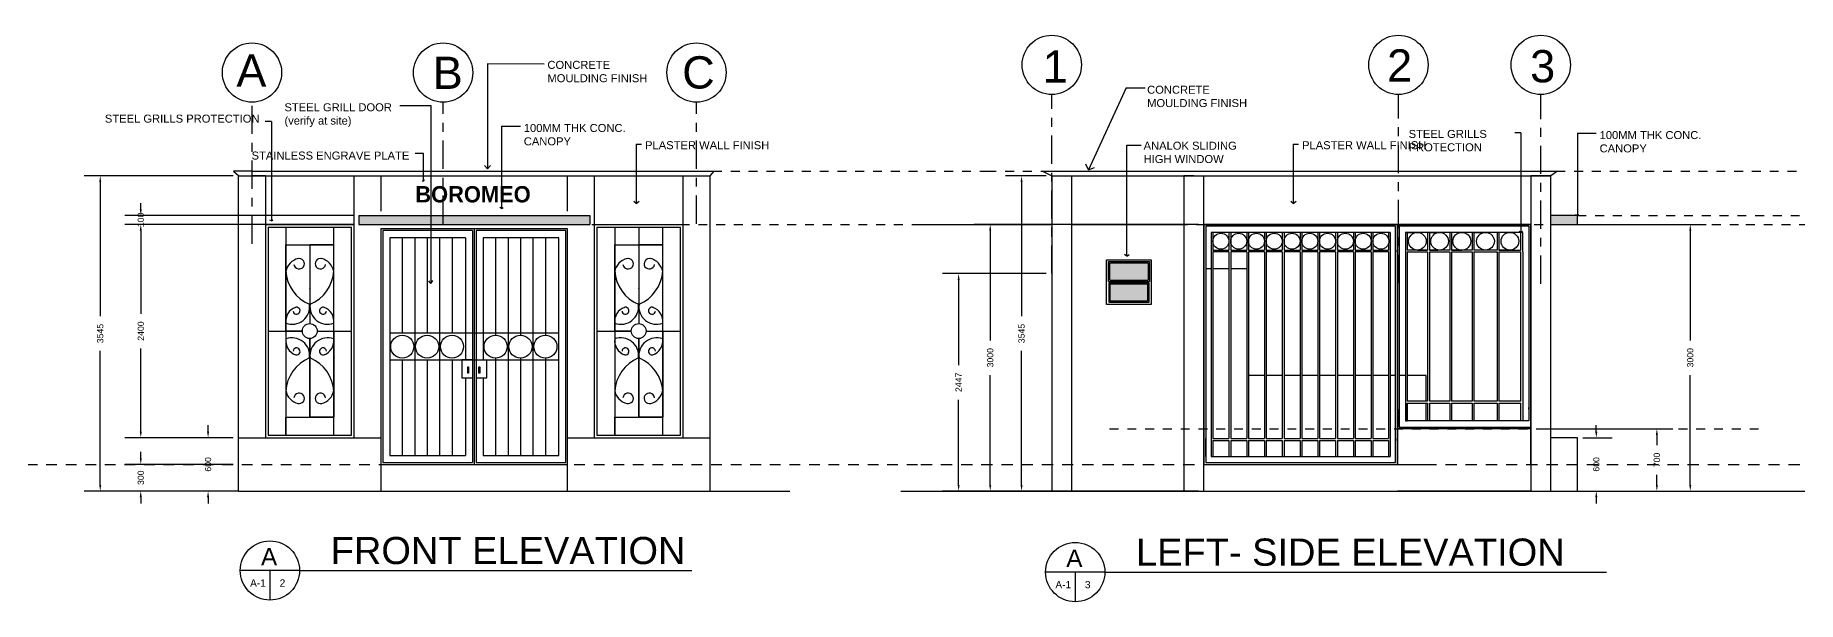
# Model space of a CAD drawing. Header units: metres. Extents: x 1997 to 2115, y 1081 to 1107.
# Drawn here: x 2085.7 to 2105.53, y 1082.8 to 1089.17 of the extents above; entities that cross this region are included whole.
import ezdxf

# ---------------------------------------------------------------- set-up
doc = ezdxf.new("R2010")
doc.units = ezdxf.units.M
for name, pattern in [('ACAD_ISO02W100', [15, 12, -3]), ('CENTER', [50.8, 31.75, -6.35, 6.35, -6.35]), ('DASHED', [19.05, 12.7, -6.35]), ('DASHED2', [9.525, 6.35, -3.175])]:
    doc.linetypes.add(name, pattern=pattern)
doc.styles.add('Annotative', font='arial.ttf')
doc.styles.get("Standard").update_dxf_attribs({"font": 'arial.ttf', "height": 20})
doc.dimstyles.get("Standard").update_dxf_attribs({"dimscale": 0, "dimtxt": 0.07, "dimasz": 0.07, "dimexe": 0.18, "dimexo": 0.0625, "dimgap": 0.09, "dimtad": 0, "dimdec": 0, "dimlfac": 1000, "dimrnd": 0.1, "dimzin": 0, "dimdsep": 46, "dimtxsty": 'Annotative', "dimcen": 0.09, "dimadec": 0, "dimazin": 0, "dimtfac": 1, "dimtdec": 0, "dimtix": 1, "dimtofl": 0, "dimtmove": 1, "dimatfit": 3, "dimfxl": 1, "dimtolj": 1, "dimtzin": 0, "dimarcsym": 0})

# ---------------------------------------------------------------- blocks, each defined once
blk = doc.blocks.new('*D19')
at = {"color": 0, "lineweight": -2, "ltscale": 0.01, "transparency": 16777216}
for p, q in [((2087.925, 1087.592), (2086.251, 1087.592)), ((2086.431, 1087.522), (2086.431, 1086.014)), ((2086.431, 1084.117), (2086.431, 1085.625)), ((2087.925, 1084.047), (2086.251, 1084.047))]:
    blk.add_line(p, q, dxfattribs=at)
at = {"color": 0, "ltscale": 0.01, "transparency": 16777216}
for points in [[(2086.419, 1087.522), (2086.442, 1087.522), (2086.431, 1087.592)], [(2086.419, 1084.117), (2086.442, 1084.117), (2086.431, 1084.047)]]:
    blk.add_solid(points, dxfattribs=at)
at = {"layer": 'Defpoints', "color": 0, "ltscale": 0.01, "transparency": 16777216}
for p in [(2086.431, 1087.592), (2087.988, 1087.592), (2087.988, 1084.047)]:
    blk.add_point(p, dxfattribs=at)
at = {"color": 0, "ltscale": 0.01, "transparency": 16777216, "insert": (2086.431, 1085.819), "char_height": 0.07, "attachment_point": 5, "rotation": 90, "style": 'Annotative'}
blk.add_mtext('\\A1;3545', dxfattribs=at)
blk = doc.blocks.new('*D20')
at = {"color": 0, "lineweight": -2, "ltscale": 0.01, "transparency": 16777216}
for p, q in [((2086.887, 1084.417), (2086.887, 1084.487)), ((2087.925, 1084.347), (2086.707, 1084.347)), ((2087.925, 1084.047), (2086.707, 1084.047)), ((2086.887, 1083.977), (2086.887, 1083.907))]:
    blk.add_line(p, q, dxfattribs=at)
at = {"color": 0, "ltscale": 0.01, "transparency": 16777216}
for points in [[(2086.875, 1084.417), (2086.898, 1084.417), (2086.887, 1084.347)], [(2086.875, 1083.977), (2086.898, 1083.977), (2086.887, 1084.047)]]:
    blk.add_solid(points, dxfattribs=at)
at = {"layer": 'Defpoints', "color": 0, "ltscale": 0.01, "transparency": 16777216}
for p in [(2087.988, 1084.347), (2086.887, 1084.047), (2087.988, 1084.047)]:
    blk.add_point(p, dxfattribs=at)
at = {"color": 0, "ltscale": 0.01, "transparency": 16777216, "insert": (2086.887, 1084.197), "char_height": 0.07, "attachment_point": 5, "rotation": 90, "style": 'Annotative'}
blk.add_mtext('\\A1;300', dxfattribs=at)
blk = doc.blocks.new('*D21')
at = {"color": 0, "lineweight": -2, "ltscale": 0.01, "transparency": 16777216}
for p, q in [((2087.925, 1084.647), (2087.464, 1084.647)), ((2087.644, 1084.717), (2087.644, 1084.787)), ((2087.925, 1084.047), (2087.464, 1084.047)), ((2087.644, 1083.977), (2087.644, 1083.907))]:
    blk.add_line(p, q, dxfattribs=at)
at = {"color": 0, "ltscale": 0.01, "transparency": 16777216}
for points in [[(2087.632, 1084.717), (2087.655, 1084.717), (2087.644, 1084.647)], [(2087.632, 1083.977), (2087.655, 1083.977), (2087.644, 1084.047)]]:
    blk.add_solid(points, dxfattribs=at)
at = {"layer": 'Defpoints', "color": 0, "ltscale": 0.01, "transparency": 16777216}
for p in [(2087.988, 1084.647), (2087.644, 1084.047), (2087.988, 1084.047)]:
    blk.add_point(p, dxfattribs=at)
at = {"color": 0, "ltscale": 0.01, "transparency": 16777216, "insert": (2087.644, 1084.347), "char_height": 0.07, "attachment_point": 5, "rotation": 90, "style": 'Annotative'}
blk.add_mtext('\\A1;600', dxfattribs=at)
blk = doc.blocks.new('*D22')
at = {"color": 0, "lineweight": -2, "ltscale": 0.01, "transparency": 16777216}
for p, q in [((2087.925, 1087.047), (2086.707, 1087.047)), ((2086.887, 1086.977), (2086.887, 1086.042)), ((2086.887, 1084.717), (2086.887, 1085.652)), ((2087.925, 1084.647), (2086.707, 1084.647))]:
    blk.add_line(p, q, dxfattribs=at)
at = {"color": 0, "ltscale": 0.01, "transparency": 16777216}
for points in [[(2086.875, 1086.977), (2086.898, 1086.977), (2086.887, 1087.047)], [(2086.875, 1084.717), (2086.898, 1084.717), (2086.887, 1084.647)]]:
    blk.add_solid(points, dxfattribs=at)
at = {"layer": 'Defpoints', "color": 0, "ltscale": 0.01, "transparency": 16777216}
for p in [(2086.887, 1087.047), (2087.988, 1087.047), (2087.988, 1084.647)]:
    blk.add_point(p, dxfattribs=at)
at = {"color": 0, "ltscale": 0.01, "transparency": 16777216, "insert": (2086.887, 1085.847), "char_height": 0.07, "attachment_point": 5, "rotation": 90, "style": 'Annotative'}
blk.add_mtext('\\A1;2400', dxfattribs=at)
blk = doc.blocks.new('*D23')
at = {"color": 0, "lineweight": -2, "ltscale": 0.01, "transparency": 16777216}
for p, q in [((2086.887, 1087.217), (2086.887, 1087.287)), ((2089.275, 1087.147), (2086.707, 1087.147)), ((2089.275, 1087.047), (2086.707, 1087.047)), ((2086.887, 1086.977), (2086.887, 1086.907))]:
    blk.add_line(p, q, dxfattribs=at)
at = {"color": 0, "ltscale": 0.01, "transparency": 16777216}
for points in [[(2086.875, 1087.217), (2086.898, 1087.217), (2086.887, 1087.147)], [(2086.875, 1086.977), (2086.898, 1086.977), (2086.887, 1087.047)]]:
    blk.add_solid(points, dxfattribs=at)
at = {"layer": 'Defpoints', "color": 0, "ltscale": 0.01, "transparency": 16777216}
for p in [(2086.887, 1087.147), (2089.338, 1087.147), (2089.338, 1087.047)]:
    blk.add_point(p, dxfattribs=at)
at = {"color": 0, "ltscale": 0.01, "transparency": 16777216, "insert": (2086.887, 1087.097), "char_height": 0.07, "attachment_point": 5, "rotation": 90, "style": 'Annotative'}
blk.add_mtext('\\A1;100', dxfattribs=at)
blk = doc.blocks.new('Window - Wood Frame 36 x 36 in.')
for p, q in [((1.5, 18.5), (34.5, 18.5)), ((2, 17.5), (34, 17.5)), ((2.5, 19.5), (33.5, 19.5)), ((3, 16.5), (33, 16.5))]:
    blk.add_line(p, q)
blk.add_lwpolyline([(0, 0), (0, 36), (36, 36), (36, 0)], close=True)
for points in [[(1.5, 18.5), (1.5, 34.5), (34.5, 34.5), (34.5, 18.5)], [(2.5, 19.5), (2.5, 33.5), (33.5, 33.5), (33.5, 19.5)], [(34, 17.5), (34, 1.5), (2, 1.5), (2, 17.5)], [(33, 16.5), (33, 2.5), (3, 2.5), (3, 16.5)]]:
    blk.add_lwpolyline(points)
blk = doc.blocks.new('*D25')
at = {"color": 0, "lineweight": -2, "ltscale": 0.01, "transparency": 16777216}
for p, q in [((2097.071, 1087.592), (2096.614, 1087.592)), ((2096.794, 1087.522), (2096.794, 1086.014)), ((2096.794, 1084.117), (2096.794, 1085.625)), ((2097.071, 1084.047), (2096.614, 1084.047))]:
    blk.add_line(p, q, dxfattribs=at)
at = {"color": 0, "ltscale": 0.01, "transparency": 16777216}
for points in [[(2096.783, 1087.522), (2096.806, 1087.522), (2096.794, 1087.592)], [(2096.783, 1084.117), (2096.806, 1084.117), (2096.794, 1084.047)]]:
    blk.add_solid(points, dxfattribs=at)
at = {"layer": 'Defpoints', "color": 0, "ltscale": 0.01, "transparency": 16777216}
for p in [(2096.794, 1087.592), (2097.134, 1087.592), (2097.134, 1084.047)]:
    blk.add_point(p, dxfattribs=at)
at = {"color": 0, "ltscale": 0.01, "transparency": 16777216, "insert": (2096.794, 1085.819), "char_height": 0.07, "attachment_point": 5, "rotation": 90, "style": 'Annotative'}
blk.add_mtext('\\A1;3545', dxfattribs=at)
blk = doc.blocks.new('*D26')
at = {"color": 0, "lineweight": -2, "ltscale": 0.01, "transparency": 16777216}
for p, q in [((2103.109, 1084.647), (2103.439, 1084.647)), ((2103.259, 1084.717), (2103.259, 1084.787)), ((2103.109, 1084.047), (2103.439, 1084.047)), ((2103.259, 1083.977), (2103.259, 1083.907))]:
    blk.add_line(p, q, dxfattribs=at)
at = {"color": 0, "ltscale": 0.01, "transparency": 16777216}
for points in [[(2103.247, 1084.717), (2103.271, 1084.717), (2103.259, 1084.647)], [(2103.247, 1083.977), (2103.271, 1083.977), (2103.259, 1084.047)]]:
    blk.add_solid(points, dxfattribs=at)
at = {"layer": 'Defpoints', "color": 0, "ltscale": 0.01, "transparency": 16777216}
for p in [(2103.046, 1084.647), (2103.259, 1084.647), (2103.046, 1084.047)]:
    blk.add_point(p, dxfattribs=at)
at = {"color": 0, "ltscale": 0.01, "transparency": 16777216, "insert": (2103.259, 1084.347), "char_height": 0.07, "attachment_point": 5, "rotation": 90, "style": 'Annotative'}
blk.add_mtext('\\A1;600', dxfattribs=at)
blk = doc.blocks.new('*D27')
at = {"color": 0, "lineweight": -2, "ltscale": 0.01, "transparency": 16777216}
for p, q in [((2098.784, 1087.047), (2096.262, 1087.047)), ((2096.442, 1086.977), (2096.442, 1085.741)), ((2096.442, 1084.117), (2096.442, 1085.352)), ((2098.784, 1084.047), (2096.262, 1084.047))]:
    blk.add_line(p, q, dxfattribs=at)
at = {"color": 0, "ltscale": 0.01, "transparency": 16777216}
for points in [[(2096.43, 1086.977), (2096.453, 1086.977), (2096.442, 1087.047)], [(2096.43, 1084.117), (2096.453, 1084.117), (2096.442, 1084.047)]]:
    blk.add_solid(points, dxfattribs=at)
at = {"layer": 'Defpoints', "color": 0, "ltscale": 0.01, "transparency": 16777216}
for p in [(2096.442, 1087.047), (2098.846, 1087.047), (2098.846, 1084.047)]:
    blk.add_point(p, dxfattribs=at)
at = {"color": 0, "ltscale": 0.01, "transparency": 16777216, "insert": (2096.442, 1085.547), "char_height": 0.07, "attachment_point": 5, "rotation": 90, "style": 'Annotative'}
blk.add_mtext('\\A1;3000', dxfattribs=at)
blk = doc.blocks.new('*D28')
at = {"color": 0, "lineweight": -2, "ltscale": 0.01, "transparency": 16777216}
for p, q in [((2097.071, 1086.493), (2095.906, 1086.493)), ((2096.086, 1086.423), (2096.086, 1085.465)), ((2096.086, 1084.117), (2096.086, 1085.075)), ((2097.071, 1084.047), (2095.906, 1084.047))]:
    blk.add_line(p, q, dxfattribs=at)
at = {"color": 0, "ltscale": 0.01, "transparency": 16777216}
for points in [[(2096.075, 1086.423), (2096.098, 1086.423), (2096.086, 1086.493)], [(2096.075, 1084.117), (2096.098, 1084.117), (2096.086, 1084.047)]]:
    blk.add_solid(points, dxfattribs=at)
at = {"layer": 'Defpoints', "color": 0, "ltscale": 0.01, "transparency": 16777216}
for p in [(2096.086, 1086.493), (2097.134, 1086.493), (2097.134, 1084.047)]:
    blk.add_point(p, dxfattribs=at)
at = {"color": 0, "ltscale": 0.01, "transparency": 16777216, "insert": (2096.086, 1085.27), "char_height": 0.07, "attachment_point": 5, "rotation": 90, "style": 'Annotative'}
blk.add_mtext('\\A1;2447', dxfattribs=at)
blk = doc.blocks.new('*D29')
at = {"color": 0, "lineweight": -2, "ltscale": 0.01, "transparency": 16777216}
for p, q in [((2102.584, 1084.747), (2104.12, 1084.747)), ((2103.94, 1084.677), (2103.94, 1084.564)), ((2102.584, 1084.047), (2104.12, 1084.047)), ((2103.94, 1084.117), (2103.94, 1084.23))]:
    blk.add_line(p, q, dxfattribs=at)
at = {"color": 0, "ltscale": 0.01, "transparency": 16777216}
for points in [[(2103.929, 1084.677), (2103.952, 1084.677), (2103.94, 1084.747)], [(2103.929, 1084.117), (2103.952, 1084.117), (2103.94, 1084.047)]]:
    blk.add_solid(points, dxfattribs=at)
at = {"layer": 'Defpoints', "color": 0, "ltscale": 0.01, "transparency": 16777216}
for p in [(2102.521, 1084.747), (2103.94, 1084.747), (2102.521, 1084.047)]:
    blk.add_point(p, dxfattribs=at)
at = {"color": 0, "ltscale": 0.01, "transparency": 16777216, "insert": (2103.94, 1084.397), "char_height": 0.07, "attachment_point": 5, "rotation": 90, "style": 'Annotative'}
blk.add_mtext('\\A1;700', dxfattribs=at)
blk = doc.blocks.new('*D30')
at = {"color": 0, "lineweight": -2, "ltscale": 0.01, "transparency": 16777216}
for p, q in [((2102.809, 1087.047), (2104.496, 1087.047)), ((2104.316, 1086.977), (2104.316, 1085.741)), ((2104.316, 1084.117), (2104.316, 1085.352)), ((2102.809, 1084.047), (2104.496, 1084.047))]:
    blk.add_line(p, q, dxfattribs=at)
at = {"color": 0, "ltscale": 0.01, "transparency": 16777216}
for points in [[(2104.305, 1086.977), (2104.328, 1086.977), (2104.316, 1087.047)], [(2104.305, 1084.117), (2104.328, 1084.117), (2104.316, 1084.047)]]:
    blk.add_solid(points, dxfattribs=at)
at = {"layer": 'Defpoints', "color": 0, "ltscale": 0.01, "transparency": 16777216}
for p in [(2102.746, 1087.047), (2102.746, 1084.047), (2104.316, 1084.047)]:
    blk.add_point(p, dxfattribs=at)
at = {"color": 0, "ltscale": 0.01, "transparency": 16777216, "insert": (2104.316, 1085.547), "char_height": 0.07, "attachment_point": 5, "rotation": 90, "style": 'Annotative'}
blk.add_mtext('\\A1;3000', dxfattribs=at)

msp = doc.modelspace()

# ---------------------------------------------------------------- hatches: boundary and pattern name
at = {"ltscale": 0.01, "true_color": 0xffffff}
h = msp.add_hatch(color=7, dxfattribs=at)
h.dxf.hatch_style = 1
h.paths.add_polyline_path([(2089.3379, 1087.1467), (2089.3379, 1087.0467), (2091.9379, 1087.0467), (2091.9379, 1087.1467)])
h = msp.add_hatch(color=7, dxfattribs=at)
h.dxf.hatch_style = 1
h.paths.add_polyline_path([(2102.7463, 1087.1467), (2102.7463, 1087.0467), (2103.0463, 1087.0467), (2103.0463, 1087.1467)])
at = {"ltscale": 0.01}
h = msp.add_hatch(color=256, dxfattribs=at)
h.dxf.hatch_style = 1
h.set_gradient(color1=(0, 0, 255), color2=(255, 255, 0), name='INVCURVED')
h.paths.add_polyline_path([(2097.7855, 1086.6147), (2097.7855, 1086.4191), (2098.2185, 1086.4191), (2098.2185, 1086.6147)])
h.paths.add_polyline_path([(2097.7925, 1086.3772), (2097.7925, 1086.1816), (2098.2116, 1086.1816), (2098.2116, 1086.3772)])

# ---------------------------------------------------------------- linework, layer by layer
for p, q in [((2091.4231, 1088.8489), (2090.7851, 1088.8517)), ((2090.7851, 1088.8517), (2090.7851, 1087.6724)), ((2097.9704, 1088.5834), (2097.5459, 1087.6596)), ((2097.9704, 1088.5834), (2098.1833, 1088.5834)), ((2089.8014, 1088.3851), (2090.1508, 1088.3851)), ((2090.1508, 1088.3851), (2090.1508, 1086.3829)), ((2088.3565, 1088.2046), (2088.2876, 1088.2046)), ((2088.3565, 1088.2046), (2088.3565, 1087.0853)), ((2090.9451, 1088.1518), (2091.158, 1088.1518)), ((2090.9451, 1088.1518), (2090.9451, 1087.3172)), ((2102.4113, 1088.076), (2102.3424, 1088.076)), ((2102.4113, 1088.076), (2102.4113, 1086.9567)), ((2103.0463, 1088.0723), (2103.2592, 1088.0723)), ((2103.0463, 1088.0723), (2103.0463, 1087.2377)), ((2090.0683, 1087.8459), (2089.9739, 1087.8459)), ((2090.0683, 1087.5344), (2090.0683, 1087.8459)), ((2092.4577, 1087.9511), (2092.4577, 1087.2833)), ((2092.4577, 1087.9511), (2092.5198, 1087.9511)), ((2097.9796, 1086.6876), (2097.9796, 1087.9397)), ((2097.9796, 1087.9397), (2098.141, 1087.9397)), ((2099.8479, 1087.9511), (2099.8479, 1087.2833)), ((2099.8479, 1087.9511), (2099.91, 1087.9511)), ((2088.1379, 1087.6467), (2087.9299, 1087.6467)), ((2087.9299, 1087.6467), (2087.988, 1087.5919)), ((2088.1379, 1087.5919), (2088.1379, 1087.7246)), ((2088.1379, 1087.6467), (2093.2879, 1087.6467)), ((2090.7851, 1087.6724), (2090.7521, 1087.7084)), ((2090.7851, 1087.6724), (2090.8202, 1087.711)), ((2093.2879, 1087.6467), (2093.3345, 1087.6467)), ((2093.3345, 1087.6467), (2093.2879, 1087.5919)), ((2097.0301, 1087.6467), (2102.8216, 1087.6467)), ((2097.0301, 1087.6467), (2097.1338, 1087.5919)), ((2097.5459, 1087.6596), (2097.5165, 1087.7232)), ((2097.5459, 1087.6596), (2097.6161, 1087.6857)), ((2102.8216, 1087.6467), (2102.7463, 1087.5919)), ((2087.9879, 1084.0467), (2087.9879, 1087.5921)), ((2087.988, 1087.5919), (2093.2879, 1087.5919)), ((2088.2879, 1087.5919), (2088.1379, 1087.5919)), ((2088.2879, 1087.5919), (2088.2879, 1084.6467)), ((2089.2879, 1084.6467), (2089.2879, 1087.5919)), ((2089.5879, 1087.5919), (2089.5879, 1087.1967)), ((2090.0683, 1087.5344), (2090.0527, 1087.5344)), ((2090.0683, 1087.5344), (2090.0787, 1087.5515)), ((2091.6879, 1087.1967), (2091.6879, 1087.5919)), ((2091.9879, 1087.5919), (2091.9879, 1084.6467)), ((2092.9879, 1084.6467), (2092.9879, 1087.5919)), ((2093.2879, 1087.5919), (2093.2879, 1084.0467)), ((2097.1338, 1087.5919), (2102.7463, 1087.5919)), ((2097.1338, 1087.5919), (2097.1338, 1084.0467)), ((2097.1338, 1087.5919), (2098.7338, 1087.5919)), ((2097.1338, 1087.5919), (2097.2463, 1087.5919)), ((2097.3588, 1084.0467), (2097.3588, 1087.5919)), ((2098.7338, 1087.5919), (2098.6213, 1087.5919)), ((2098.6213, 1087.5919), (2098.6213, 1084.0467)), ((2098.7338, 1087.5919), (2102.6338, 1087.5919)), ((2098.8463, 1084.0467), (2098.8463, 1087.5919)), ((2102.7463, 1087.5919), (2102.5213, 1087.5919)), ((2102.5213, 1087.5919), (2102.5213, 1084.0467)), ((2102.7463, 1084.0467), (2102.7463, 1087.5919)), ((2090.9451, 1087.2263), (2090.9255, 1087.235)), ((2090.9451, 1087.3172), (2090.9451, 1087.2263)), ((2090.9451, 1087.2263), (2090.962, 1087.2363)), ((2092.4577, 1087.2833), (2092.4315, 1087.306)), ((2092.4577, 1087.2833), (2092.4912, 1087.308)), ((2099.8479, 1087.2833), (2099.8217, 1087.306)), ((2099.8479, 1087.2833), (2099.8814, 1087.308)), ((2103.0463, 1087.2377), (2103.0463, 1087.1467)), ((2088.2879, 1087.0467), (2089.2879, 1087.0467)), ((2088.2879, 1087.0467), (2089.2879, 1087.0467)), ((2088.2879, 1087.0467), (2088.2879, 1084.6467)), ((2088.3565, 1087.0853), (2088.3383, 1087.0943)), ((2088.3565, 1087.0853), (2088.3735, 1087.0976)), ((2089.2879, 1084.6467), (2089.2879, 1087.0467)), ((2089.3379, 1087.1467), (2091.9379, 1087.1467)), ((2089.3379, 1087.1467), (2089.3379, 1087.0467)), ((2089.3379, 1087.0467), (2091.9379, 1087.0467)), ((2091.9379, 1087.1467), (2091.9379, 1087.0467)), ((2091.9879, 1087.0467), (2092.9879, 1087.0467)), ((2091.9879, 1087.0467), (2092.9879, 1087.0467)), ((2091.9879, 1087.0467), (2091.9879, 1084.6467)), ((2092.9879, 1084.6467), (2092.9879, 1087.0467)), ((2095.6605, 1087.0467), (2097.1338, 1087.0467)), ((2097.3588, 1087.0467), (2098.6213, 1087.0467)), ((2097.3588, 1087.0467), (2097.99, 1087.0467)), ((2098.8463, 1087.0467), (2102.5213, 1087.0467)), ((2098.8463, 1087.0467), (2098.8463, 1084.3467)), ((2101.0213, 1087.0467), (2098.8463, 1087.0467)), ((2098.8663, 1087.0267), (2098.8663, 1084.3667)), ((2101.0013, 1087.0267), (2098.8663, 1087.0267)), ((2098.9263, 1087.0467), (2098.9463, 1087.0467)), ((2098.9363, 1087.0467), (2099.0363, 1087.0467)), ((2099.1263, 1087.0467), (2099.1463, 1087.0467)), ((2099.3263, 1087.0467), (2099.3463, 1087.0467)), ((2099.5263, 1087.0467), (2099.5463, 1087.0467)), ((2099.7263, 1087.0467), (2099.7463, 1087.0467)), ((2099.9263, 1087.0467), (2099.9463, 1087.0467)), ((2100.1263, 1087.0467), (2100.1463, 1087.0467)), ((2100.3263, 1087.0467), (2100.3463, 1087.0467)), ((2100.5263, 1087.0467), (2100.5463, 1087.0467)), ((2100.7263, 1087.0467), (2100.7463, 1087.0467)), ((2100.9213, 1087.0467), (2100.9413, 1087.0467)), ((2101.0013, 1084.3667), (2101.0013, 1087.0267)), ((2101.0213, 1084.3467), (2101.0213, 1087.0467)), ((2101.0213, 1087.0467), (2101.0213, 1084.4467)), ((2102.5213, 1087.0467), (2101.0213, 1087.0467)), ((2101.0413, 1087.0267), (2101.0413, 1084.7667)), ((2102.5013, 1087.0267), (2101.0413, 1087.0267)), ((2102.5013, 1087.0267), (2102.5013, 1084.8367)), ((2102.5213, 1084.4467), (2102.5213, 1087.0467)), ((2103.0463, 1087.1467), (2102.7463, 1087.1467)), ((2102.7463, 1087.0467), (2103.0463, 1087.0467)), ((2103.0463, 1087.1467), (2103.0266, 1087.1554)), ((2103.0463, 1087.1467), (2103.0632, 1087.1567)), ((2103.0463, 1087.0467), (2103.0463, 1087.1467)), ((2088.3179, 1087.0167), (2089.2579, 1087.0167)), ((2088.3179, 1087.0167), (2088.3179, 1084.6767)), ((2088.5179, 1087.0167), (2088.5179, 1084.6767)), ((2088.5179, 1087.0167), (2088.7879, 1087.0167)), ((2088.5179, 1087.0167), (2088.5179, 1086.8167)), ((2089.0579, 1084.6767), (2089.0579, 1087.0167)), ((2089.2579, 1084.6767), (2089.2579, 1087.0167)), ((2089.5879, 1086.9967), (2089.5879, 1084.3467)), ((2089.5879, 1086.9967), (2089.5879, 1084.3467)), ((2091.6879, 1086.9967), (2089.5879, 1086.9967)), ((2089.6079, 1086.9767), (2089.6079, 1084.3667)), ((2090.6179, 1086.9767), (2089.6079, 1086.9767)), ((2089.6879, 1086.8967), (2089.6879, 1084.4467)), ((2090.5379, 1086.8967), (2089.6879, 1086.8967)), ((2089.6879, 1086.8967), (2089.6879, 1085.6717)), ((2089.8279, 1086.8967), (2089.8279, 1085.8217)), ((2089.9679, 1086.8967), (2089.9679, 1084.4467)), ((2090.1079, 1086.8967), (2090.1079, 1085.8217)), ((2090.2479, 1086.8967), (2090.2479, 1084.4467)), ((2090.3879, 1086.8967), (2090.3879, 1085.8217)), ((2090.5379, 1086.8967), (2090.5379, 1085.5217)), ((2090.6179, 1086.9767), (2090.6179, 1084.3667)), ((2090.6379, 1086.9967), (2090.6379, 1084.3467)), ((2091.6679, 1086.9767), (2090.6579, 1086.9767)), ((2090.6579, 1086.9767), (2090.6579, 1084.3667)), ((2091.5879, 1086.8967), (2090.7379, 1086.8967)), ((2090.7379, 1086.8967), (2090.7379, 1085.5217)), ((2090.8779, 1086.8967), (2090.8779, 1085.8014)), ((2091.0179, 1086.8967), (2091.0179, 1084.4467)), ((2091.1579, 1086.8967), (2091.1579, 1085.8014)), ((2091.2979, 1086.8967), (2091.2979, 1084.4467)), ((2091.4379, 1086.8967), (2091.4379, 1085.8014)), ((2091.5879, 1084.4467), (2091.5879, 1086.8967)), ((2091.6679, 1084.3667), (2091.6679, 1086.9767)), ((2091.6879, 1084.3467), (2091.6879, 1086.9967)), ((2091.6879, 1084.3467), (2091.6879, 1086.9967)), ((2092.0179, 1087.0167), (2092.9579, 1087.0167)), ((2092.0179, 1087.0167), (2092.0179, 1084.6767)), ((2092.2179, 1087.0167), (2092.2179, 1084.6767)), ((2092.2179, 1087.0167), (2092.4879, 1087.0167)), ((2092.2179, 1087.0167), (2092.2179, 1086.8167)), ((2092.4879, 1087.0167), (2092.4879, 1085.9301)), ((2092.7579, 1084.6767), (2092.7579, 1087.0167)), ((2092.9579, 1084.6767), (2092.9579, 1087.0167)), ((2098.8663, 1086.9567), (2098.8663, 1086.7567)), ((2098.8663, 1086.9567), (2098.8663, 1086.8567)), ((2100.9413, 1086.9567), (2098.9263, 1086.9567)), ((2098.9263, 1086.9567), (2098.9263, 1084.4367)), ((2098.9463, 1086.9567), (2098.9463, 1086.7567)), ((2099.1263, 1086.9567), (2099.1263, 1086.7567)), ((2099.1463, 1086.9567), (2099.1463, 1086.7567)), ((2099.3263, 1086.9567), (2099.3263, 1086.7567)), ((2099.3463, 1086.9567), (2099.3463, 1086.7567)), ((2099.5263, 1086.9567), (2099.5263, 1086.7567)), ((2099.5463, 1086.9567), (2099.5463, 1086.7567)), ((2099.7263, 1086.9567), (2099.7263, 1086.7567)), ((2099.7463, 1086.9567), (2099.7463, 1086.7567)), ((2099.9263, 1086.9567), (2099.9263, 1086.7567)), ((2099.9463, 1086.9567), (2099.9463, 1086.7567)), ((2100.1263, 1086.9567), (2100.1263, 1086.7567)), ((2100.1463, 1086.9567), (2100.1463, 1086.7567)), ((2100.3263, 1086.9567), (2100.3263, 1086.7567)), ((2100.3463, 1086.9567), (2100.3463, 1086.7567)), ((2100.5263, 1086.9567), (2100.5263, 1086.7567)), ((2100.5463, 1086.9567), (2100.5463, 1086.7567)), ((2100.7263, 1086.9567), (2100.7263, 1086.7567)), ((2100.7463, 1086.9567), (2100.7463, 1086.7567)), ((2100.9213, 1086.9567), (2100.9213, 1086.8863)), ((2100.9213, 1086.8271), (2100.9213, 1086.7567)), ((2100.9413, 1086.9567), (2100.9413, 1084.4367)), ((2102.4313, 1086.9567), (2101.1113, 1086.9567)), ((2101.1113, 1086.9567), (2101.1113, 1084.8367)), ((2101.1313, 1086.9567), (2101.1313, 1086.7567)), ((2101.1313, 1086.9567), (2101.2463, 1086.9567)), ((2101.1313, 1086.9567), (2101.1313, 1086.8567)), ((2101.2463, 1086.9567), (2101.2463, 1086.9564)), ((2101.3613, 1086.9567), (2101.3613, 1086.7567)), ((2101.3813, 1086.9567), (2101.3813, 1086.7567)), ((2101.3813, 1086.9567), (2101.4963, 1086.9567)), ((2101.4963, 1086.9567), (2101.4963, 1086.9561)), ((2101.6113, 1086.9567), (2101.6113, 1086.7567)), ((2101.6313, 1086.9567), (2101.6313, 1086.7567)), ((2101.8613, 1086.9567), (2101.8613, 1086.7567)), ((2101.8813, 1086.9567), (2101.8813, 1086.7567)), ((2101.8813, 1086.9567), (2102.0126, 1086.9567)), ((2102.0126, 1086.9567), (2102.0126, 1086.9564)), ((2102.144, 1086.9567), (2102.144, 1086.7567)), ((2102.164, 1086.9567), (2102.164, 1086.7567)), ((2102.2876, 1086.9565), (2102.2876, 1086.9567)), ((2102.4113, 1086.9567), (2102.3931, 1086.9657)), ((2102.4113, 1086.9567), (2102.4282, 1086.969)), ((2102.4113, 1086.7567), (2102.4113, 1086.9567)), ((2102.4313, 1086.7367), (2102.4313, 1086.9567)), ((2088.5179, 1086.8167), (2089.0579, 1086.8167)), ((2088.5179, 1086.8167), (2088.7879, 1086.8167)), ((2088.5179, 1085.8467), (2088.5179, 1086.8167)), ((2088.7879, 1086.8167), (2088.7879, 1085.9301)), ((2088.7879, 1086.8167), (2088.7879, 1085.9301)), ((2089.0579, 1086.8167), (2088.7879, 1086.8167)), ((2088.7879, 1086.8167), (2088.7879, 1085.9301)), ((2089.0579, 1085.8467), (2089.0579, 1086.8167)), ((2092.2179, 1086.8167), (2092.7579, 1086.8167)), ((2092.2179, 1086.8167), (2092.4879, 1086.8167)), ((2092.2179, 1085.8467), (2092.2179, 1086.8167)), ((2092.4879, 1086.8167), (2092.4879, 1085.9301)), ((2092.7579, 1086.8167), (2092.4879, 1086.8167)), ((2092.4879, 1086.8167), (2092.4879, 1085.9301)), ((2092.7579, 1085.8467), (2092.7579, 1086.8167)), ((2097.9796, 1086.6876), (2097.9519, 1086.7092)), ((2097.9796, 1086.6876), (2098.0045, 1086.7092)), ((2098.9463, 1086.7567), (2099.1263, 1086.7567)), ((2098.9463, 1086.7367), (2098.9463, 1084.6367)), ((2099.1263, 1086.7367), (2098.9463, 1086.7367)), ((2099.1263, 1086.7367), (2099.1263, 1084.6367)), ((2099.1463, 1086.7567), (2099.3263, 1086.7567)), ((2099.1463, 1086.7367), (2099.1463, 1084.6367)), ((2099.3263, 1086.7367), (2099.1463, 1086.7367)), ((2099.3263, 1086.7367), (2099.3263, 1084.6367)), ((2099.3463, 1086.7567), (2099.5263, 1086.7567)), ((2099.3463, 1086.7367), (2099.3463, 1084.6367)), ((2099.5263, 1086.7367), (2099.3463, 1086.7367)), ((2099.5263, 1086.7367), (2099.5263, 1084.6367)), ((2099.5463, 1086.7567), (2099.7263, 1086.7567)), ((2099.5463, 1086.7367), (2099.5463, 1084.6367)), ((2099.7263, 1086.7367), (2099.5463, 1086.7367)), ((2099.7263, 1086.7367), (2099.7263, 1084.6367)), ((2099.7463, 1086.7567), (2099.9263, 1086.7567)), ((2099.7463, 1086.7367), (2099.7463, 1084.6367)), ((2099.9263, 1086.7367), (2099.7463, 1086.7367)), ((2099.9263, 1086.7367), (2099.9263, 1084.6367)), ((2099.9463, 1086.7567), (2100.1263, 1086.7567)), ((2099.9463, 1086.7367), (2099.9463, 1084.6367)), ((2100.1263, 1086.7367), (2099.9463, 1086.7367)), ((2100.1263, 1086.7367), (2100.1263, 1084.6367)), ((2100.1463, 1086.7567), (2100.3263, 1086.7567)), ((2100.1463, 1086.7367), (2100.1463, 1084.6367)), ((2100.3263, 1086.7367), (2100.1463, 1086.7367)), ((2100.3263, 1086.7367), (2100.3263, 1084.6367)), ((2100.3463, 1086.7567), (2100.5263, 1086.7567)), ((2100.3463, 1086.7367), (2100.3463, 1084.6367)), ((2100.5263, 1086.7367), (2100.3463, 1086.7367)), ((2100.5263, 1086.7367), (2100.5263, 1084.6367)), ((2100.5463, 1086.7567), (2100.7263, 1086.7567)), ((2100.5463, 1086.7367), (2100.5463, 1084.6367)), ((2100.7263, 1086.7367), (2100.5463, 1086.7367)), ((2100.7263, 1086.7367), (2100.7263, 1084.6367)), ((2100.7463, 1086.7567), (2100.9213, 1086.7567)), ((2100.7463, 1086.7367), (2100.7463, 1084.6367)), ((2100.9213, 1086.7367), (2100.7463, 1086.7367)), ((2100.9213, 1086.7367), (2100.9213, 1084.6367)), ((2101.0013, 1086.7567), (2101.0013, 1086.7367)), ((2101.3613, 1086.7567), (2101.1313, 1086.7567)), ((2101.1313, 1086.7367), (2101.1313, 1085.0567)), ((2101.1313, 1086.7367), (2101.3613, 1086.7367)), ((2101.2463, 1086.757), (2101.2463, 1086.7567)), ((2101.2463, 1086.7567), (2101.3613, 1086.7567)), ((2101.3613, 1086.7367), (2101.3613, 1085.0567)), ((2101.6113, 1086.7567), (2101.3813, 1086.7567)), ((2101.3813, 1086.7567), (2101.4763, 1086.7567)), ((2101.3813, 1086.7367), (2101.3813, 1085.0567)), ((2101.3813, 1086.7367), (2101.6113, 1086.7367)), ((2101.4963, 1086.7573), (2101.4963, 1086.7567)), ((2101.6113, 1086.7367), (2101.6113, 1085.0567)), ((2101.8613, 1086.7567), (2101.6313, 1086.7567)), ((2101.6313, 1086.7567), (2101.7463, 1086.7567)), ((2101.6313, 1086.7367), (2101.6313, 1085.0567)), ((2101.6313, 1086.7367), (2101.8613, 1086.7367)), ((2101.8613, 1086.7367), (2101.8613, 1085.0567)), ((2102.144, 1086.7567), (2101.8813, 1086.7567)), ((2101.8813, 1086.7367), (2101.8813, 1085.0567)), ((2101.8813, 1086.7367), (2102.144, 1086.7367)), ((2102.0126, 1086.757), (2102.0126, 1086.7567)), ((2102.144, 1086.7367), (2102.144, 1085.0567)), ((2102.2876, 1086.7567), (2102.164, 1086.7567)), ((2102.164, 1086.7567), (2102.2876, 1086.7567)), ((2102.164, 1086.7367), (2102.164, 1085.0567)), ((2102.164, 1086.7367), (2102.4113, 1086.7367)), ((2102.2876, 1086.7567), (2102.2876, 1086.7569)), ((2102.2876, 1086.7567), (2102.4113, 1086.7567)), ((2102.4113, 1085.0567), (2102.4113, 1086.7367)), ((2102.4313, 1086.7367), (2102.4313, 1084.8367)), ((2098.9263, 1086.5467), (2098.8663, 1086.5467)), ((2099.1263, 1086.5467), (2098.9463, 1086.5467)), ((2099.3263, 1086.5467), (2099.1463, 1086.5467)), ((2090.1508, 1086.3829), (2090.1287, 1086.4128)), ((2090.1508, 1086.3829), (2090.1723, 1086.4158)), ((2097.3588, 1084.3467), (2097.3588, 1086.1467)), ((2088.3179, 1085.8467), (2088.7045, 1085.8467)), ((2088.7045, 1085.8467), (2088.5179, 1085.8467)), ((2088.7045, 1085.8467), (2088.5179, 1085.8467)), ((2088.5179, 1085.8467), (2088.5179, 1084.8767)), ((2088.8712, 1085.8467), (2089.0579, 1085.8467)), ((2088.8712, 1085.8467), (2089.0579, 1085.8467)), ((2088.8712, 1085.8467), (2089.2579, 1085.8467)), ((2089.0579, 1085.8467), (2089.0579, 1084.8767)), ((2092.0179, 1085.8467), (2092.4045, 1085.8467)), ((2092.4045, 1085.8467), (2092.2179, 1085.8467)), ((2092.4045, 1085.8467), (2092.2179, 1085.8467)), ((2092.2179, 1085.8467), (2092.2179, 1084.8767)), ((2092.5712, 1085.8467), (2092.7579, 1085.8467)), ((2092.5712, 1085.8467), (2092.7579, 1085.8467)), ((2092.5712, 1085.8467), (2092.9579, 1085.8467)), ((2092.7579, 1085.8467), (2092.7579, 1084.8767)), ((2088.7879, 1084.8767), (2088.7879, 1085.7633)), ((2088.7879, 1084.8767), (2088.7879, 1085.7633)), ((2088.7879, 1085.7633), (2088.7879, 1084.8767)), ((2091.5879, 1085.8217), (2089.6879, 1085.8217)), ((2089.6879, 1085.8217), (2089.6879, 1085.5217)), ((2092.4879, 1084.8767), (2092.4879, 1085.7633)), ((2092.4879, 1084.8767), (2092.4879, 1085.7633)), ((2092.4879, 1085.7633), (2092.4879, 1084.8767)), ((2089.6879, 1085.5217), (2091.5879, 1085.5217)), ((2089.8279, 1085.5217), (2089.8279, 1084.4467)), ((2090.1079, 1085.5217), (2090.1079, 1084.4467)), ((2090.3879, 1085.5217), (2090.3879, 1084.4467)), ((2090.6179, 1085.5217), (2090.4979, 1085.5217)), ((2090.4979, 1085.5217), (2090.4979, 1085.3217)), ((2090.5639, 1085.3733), (2090.5639, 1085.4433)), ((2090.5639, 1085.4433), (2090.5739, 1085.4433)), ((2090.5739, 1085.4433), (2090.5739, 1085.3733)), ((2090.6895, 1085.3733), (2090.6895, 1085.4433)), ((2090.6895, 1085.4433), (2090.6995, 1085.4433)), ((2090.6995, 1085.4433), (2090.6995, 1085.3733)), ((2090.7779, 1085.3217), (2090.7779, 1085.5217)), ((2090.8779, 1085.542), (2090.8779, 1084.4467)), ((2091.1579, 1085.542), (2091.1579, 1084.4467)), ((2091.4379, 1085.542), (2091.4379, 1084.4467)), ((2090.4979, 1085.3217), (2090.6179, 1085.3217)), ((2090.5379, 1085.3217), (2090.5379, 1084.4467)), ((2090.5739, 1085.3733), (2090.5639, 1085.3733)), ((2090.6579, 1085.3217), (2090.7779, 1085.3217)), ((2090.6995, 1085.3733), (2090.6895, 1085.3733)), ((2090.7379, 1085.3217), (2090.7379, 1084.4467)), ((2099.5263, 1085.3467), (2099.3463, 1085.3467)), ((2099.7263, 1085.3467), (2099.5463, 1085.3467)), ((2099.9263, 1085.3467), (2099.7463, 1085.3467)), ((2100.1263, 1085.3467), (2099.9463, 1085.3467)), ((2100.3263, 1085.3467), (2100.1463, 1085.3467)), ((2100.5263, 1085.3467), (2100.3463, 1085.3467)), ((2100.7263, 1085.3467), (2100.5463, 1085.3467)), ((2100.9213, 1085.3467), (2100.7463, 1085.3467)), ((2101.0013, 1085.3467), (2100.9413, 1085.3467)), ((2101.1113, 1085.3467), (2101.0413, 1085.3467)), ((2101.3463, 1085.3467), (2101.1313, 1085.3467)), ((2101.3463, 1085.0567), (2101.3463, 1085.3467)), ((2101.3613, 1085.0567), (2101.1313, 1085.0567)), ((2101.1313, 1084.8367), (2101.1313, 1085.0367)), ((2101.1313, 1085.0367), (2101.3613, 1085.0367)), ((2101.1313, 1085.0367), (2101.1313, 1084.8367)), ((2101.3463, 1084.9867), (2101.3463, 1085.0367)), ((2101.3613, 1085.0367), (2101.3613, 1084.8367)), ((2101.6113, 1085.0567), (2101.3813, 1085.0567)), ((2101.3813, 1085.0367), (2101.3813, 1084.8367)), ((2101.3813, 1085.0367), (2101.6113, 1085.0367)), ((2101.6113, 1085.0367), (2101.6113, 1084.8367)), ((2101.8613, 1085.0567), (2101.6313, 1085.0567)), ((2101.6313, 1085.0367), (2101.6313, 1084.8367)), ((2101.6313, 1085.0367), (2101.8613, 1085.0367)), ((2101.8613, 1085.0367), (2101.8613, 1084.8367)), ((2102.144, 1085.0567), (2101.8813, 1085.0567)), ((2101.8813, 1085.0367), (2101.8813, 1084.8367)), ((2101.8813, 1085.0367), (2102.144, 1085.0367)), ((2102.144, 1085.0367), (2102.144, 1084.8367)), ((2102.4113, 1085.0567), (2102.164, 1085.0567)), ((2102.164, 1085.0367), (2102.164, 1084.8367)), ((2102.164, 1085.0367), (2102.4113, 1085.0367)), ((2102.4113, 1084.8367), (2102.4113, 1085.0367)), ((2088.5179, 1084.6767), (2088.5179, 1084.8767)), ((2088.5179, 1084.8767), (2089.0579, 1084.8767)), ((2088.5179, 1084.8767), (2088.7879, 1084.8767)), ((2089.0579, 1084.8767), (2088.7879, 1084.8767)), ((2092.2179, 1084.6767), (2092.2179, 1084.8767)), ((2092.2179, 1084.8767), (2092.7579, 1084.8767)), ((2092.2179, 1084.8767), (2092.4879, 1084.8767)), ((2092.7579, 1084.8767), (2092.4879, 1084.8767)), ((2101.0413, 1084.7667), (2101.0413, 1084.9667)), ((2101.1113, 1084.8367), (2101.1313, 1084.8367)), ((2102.5013, 1084.8367), (2101.1313, 1084.8367)), ((2101.3463, 1084.8367), (2101.3463, 1084.9867)), ((2102.5013, 1084.9667), (2102.5013, 1084.9867)), ((2087.9879, 1084.6467), (2089.5879, 1084.6467)), ((2088.2879, 1084.6467), (2089.2879, 1084.6467)), ((2088.3179, 1084.6767), (2089.2579, 1084.6767)), ((2089.5879, 1084.6467), (2089.5879, 1084.0467)), ((2091.6879, 1084.0467), (2091.6879, 1084.6467)), ((2091.6879, 1084.6467), (2093.2879, 1084.6467)), ((2091.9879, 1084.6467), (2092.9879, 1084.6467)), ((2092.0179, 1084.6767), (2092.9579, 1084.6767)), ((2102.5213, 1084.7467), (2101.0213, 1084.7467)), ((2101.0213, 1084.7467), (2101.0213, 1084.3467)), ((2101.0413, 1084.7667), (2101.1313, 1084.7667)), ((2101.1313, 1084.7667), (2102.4113, 1084.7667)), ((2102.4113, 1084.7667), (2102.5013, 1084.7667)), ((2102.5013, 1084.7667), (2102.5213, 1084.7667)), ((2102.5213, 1084.3467), (2102.5213, 1084.7467)), ((2103.0463, 1084.6467), (2102.7463, 1084.6467)), ((2103.0463, 1084.0467), (2103.0463, 1084.6467)), ((2089.6879, 1084.4467), (2090.5379, 1084.4467)), ((2090.7379, 1084.4467), (2091.5879, 1084.4467)), ((2098.8663, 1084.4367), (2098.8663, 1084.6367)), ((2098.9463, 1084.6367), (2099.1263, 1084.6367)), ((2098.9463, 1084.6167), (2098.9463, 1084.4367)), ((2098.9463, 1084.6167), (2099.1263, 1084.6167)), ((2099.1263, 1084.6167), (2099.1263, 1084.4367)), ((2099.1463, 1084.6367), (2099.3263, 1084.6367)), ((2099.1463, 1084.6167), (2099.1463, 1084.4367)), ((2099.1463, 1084.6167), (2099.3263, 1084.6167)), ((2099.3263, 1084.6167), (2099.3263, 1084.4367)), ((2099.3463, 1084.6367), (2099.5263, 1084.6367)), ((2099.3463, 1084.6167), (2099.3463, 1084.4367)), ((2099.3463, 1084.6167), (2099.5263, 1084.6167)), ((2099.5263, 1084.6167), (2099.5263, 1084.4367)), ((2099.5463, 1084.6367), (2099.7263, 1084.6367)), ((2099.5463, 1084.6167), (2099.5463, 1084.4367)), ((2099.5463, 1084.6167), (2099.7263, 1084.6167)), ((2099.7263, 1084.6167), (2099.7263, 1084.4367)), ((2099.7463, 1084.6367), (2099.9263, 1084.6367)), ((2099.7463, 1084.6167), (2099.7463, 1084.4367)), ((2099.7463, 1084.6167), (2099.9263, 1084.6167)), ((2099.9263, 1084.6167), (2099.9263, 1084.4367)), ((2099.9463, 1084.6367), (2100.1263, 1084.6367)), ((2099.9463, 1084.6167), (2099.9463, 1084.4367)), ((2099.9463, 1084.6167), (2100.1263, 1084.6167)), ((2100.1263, 1084.6167), (2100.1263, 1084.4367)), ((2100.1463, 1084.6367), (2100.3263, 1084.6367)), ((2100.1463, 1084.6167), (2100.1463, 1084.4367)), ((2100.1463, 1084.6167), (2100.3263, 1084.6167)), ((2100.3263, 1084.6167), (2100.3263, 1084.4367)), ((2100.3463, 1084.6367), (2100.5263, 1084.6367)), ((2100.3463, 1084.6167), (2100.3463, 1084.4367)), ((2100.3463, 1084.6167), (2100.5263, 1084.6167)), ((2100.5263, 1084.6167), (2100.5263, 1084.4367)), ((2100.5463, 1084.6367), (2100.7263, 1084.6367)), ((2100.5463, 1084.6167), (2100.5463, 1084.4367)), ((2100.5463, 1084.6167), (2100.7263, 1084.6167)), ((2100.7263, 1084.6167), (2100.7263, 1084.4367)), ((2100.7463, 1084.6367), (2100.9213, 1084.6367)), ((2100.7463, 1084.6167), (2100.7463, 1084.4367)), ((2100.7463, 1084.6167), (2100.9213, 1084.6167)), ((2100.9213, 1084.6167), (2100.9213, 1084.4367)), ((2101.0013, 1084.6367), (2101.0013, 1084.6167)), ((2089.5879, 1084.3467), (2091.6879, 1084.3467)), ((2089.5879, 1084.3467), (2091.6879, 1084.3467)), ((2089.6079, 1084.3667), (2090.6179, 1084.3667)), ((2090.6579, 1084.3667), (2091.6679, 1084.3667)), ((2098.8463, 1084.3467), (2101.3463, 1084.3467)), ((2098.8463, 1084.3467), (2101.0213, 1084.3467)), ((2098.8663, 1084.3667), (2101.0013, 1084.3667)), ((2098.9263, 1084.4367), (2100.9413, 1084.4367)), ((2087.9879, 1084.0467), (2087.0824, 1084.0467)), ((2087.9879, 1084.0467), (2093.2879, 1084.0467)), ((2093.2879, 1084.0467), (2094.1868, 1084.0467)), ((2095.4368, 1084.0467), (2107.3417, 1084.0467)), ((2097.1338, 1084.0467), (2097.3588, 1084.0467)), ((2098.6213, 1084.0467), (2098.8463, 1084.0467)), ((2098.7338, 1084.0467), (2099.3338, 1084.0467)), ((2098.7338, 1084.0467), (2098.9338, 1084.0467)), ((2098.9338, 1084.0467), (2101.4338, 1084.0467)), ((2102.5213, 1084.0467), (2101.0213, 1084.0467)), ((2102.6338, 1084.0467), (2102.7463, 1084.0467)), ((2102.7463, 1084.0467), (2103.0463, 1084.0467)), ((2088.673, 1083.1535), (2088.0065, 1083.1535)), ((2088.3397, 1083.1535), (2088.3397, 1082.8202)), ((2088.673, 1083.1535), (2093.0856, 1083.1535)), ((2097.731, 1083.1352), (2097.0644, 1083.1352)), ((2097.3977, 1083.1352), (2097.3977, 1082.8019)), ((2097.731, 1083.1352), (2103.3748, 1083.1352))]:
    msp.add_line(p, q, dxfattribs=at)
at = {"linetype": 'CENTER', "ltscale": 0.01}
for p, q in [((2088.1379, 1086.8289), (2088.1379, 1088.421)), ((2090.2879, 1087.0539), (2090.2879, 1088.421)), ((2093.1379, 1087.0539), (2093.1379, 1088.421)), ((2097.1338, 1086.4934), (2097.1338, 1088.5079)), ((2101.0338, 1086.3866), (2101.0338, 1088.5079)), ((2102.6338, 1086.3796), (2102.6338, 1088.5079))]:
    msp.add_line(p, q, dxfattribs=at)
at = {"linetype": 'DASHED2', "ltscale": 0.01}
for p, q in [((2090.7243, 1087.6467), (2096.4102, 1087.6467)), ((2096.4102, 1087.6467), (2108.7731, 1087.6467)), ((2087.9879, 1087.0467), (2087.9879, 1087.3467)), ((2089.3588, 1087.0467), (2095.8712, 1087.0467)), ((2098.1601, 1087.0467), (2104.9427, 1087.0467)), ((2103.0463, 1087.1467), (2108.6231, 1087.1467)), ((2104.9427, 1087.0467), (2114.0929, 1087.0467)), ((2097.7842, 1084.7467), (2105.1386, 1084.7467))]:
    msp.add_line(p, q, dxfattribs=at)
at = {"linetype": 'ACAD_ISO02W100', "ltscale": 0.01}
msp.add_line((2084.5033, 1084.3467), (2095.6605, 1084.3467), dxfattribs=at)
at = {"linetype": 'DASHED', "ltscale": 0.01}
msp.add_line((2095.6605, 1084.3467), (2107.0221, 1084.3467), dxfattribs=at)
at = {"ltscale": 0.01}
for centre, radius in [((2088.1379, 1088.7542), 0.3333), ((2090.2879, 1088.7542), 0.3333), ((2093.1379, 1088.7542), 0.3333), ((2097.1338, 1088.8412), 0.3333), ((2101.0338, 1088.8412), 0.3333), ((2102.6338, 1088.8412), 0.3333), ((2099.0363, 1086.8567), 0.09), ((2099.2363, 1086.8567), 0.09), ((2099.4363, 1086.8567), 0.09), ((2099.6363, 1086.8567), 0.09), ((2099.8363, 1086.8567), 0.09), ((2100.0363, 1086.8567), 0.09), ((2100.2363, 1086.8567), 0.09), ((2100.4363, 1086.8567), 0.09), ((2100.6363, 1086.8567), 0.09), ((2100.8363, 1086.8567), 0.09), ((2101.2463, 1086.8567), 0.0997), ((2101.4963, 1086.8567), 0.0994), ((2101.7463, 1086.8567), 0.1002), ((2102.0126, 1086.8567), 0.0997), ((2102.2876, 1086.8567), 0.0998), ((2088.7879, 1085.8467), 0.0834), ((2092.4879, 1085.8467), 0.0834), ((2089.8279, 1085.6717), 0.1297), ((2090.1079, 1085.6717), 0.1297), ((2090.3879, 1085.6717), 0.1297), ((2090.8779, 1085.6717), 0.1297), ((2091.1579, 1085.6717), 0.1297), ((2091.4379, 1085.6717), 0.1297), ((2088.3397, 1083.1535), 0.3333), ((2097.3977, 1083.1352), 0.3333)]:
    msp.add_circle(centre, radius, dxfattribs=at)
for centre, radius, start, end in [((2088.6967, 1086.4845), 0.1816, 102.65028, 169.81598), ((2088.6686, 1086.6039), 0.059, 187.77419, 105.0364), ((2088.9072, 1086.6039), 0.059, 74.9636, 352.22581), ((2088.8791, 1086.4845), 0.1816, 10.18402, 77.34972), ((2092.3967, 1086.4845), 0.1816, 102.65028, 169.81598), ((2092.3686, 1086.6039), 0.059, 187.77419, 105.0364), ((2092.6072, 1086.6039), 0.059, 74.9636, 352.22581), ((2092.5791, 1086.4845), 0.1816, 10.18402, 77.34972), ((2088.9498, 1086.549), 0.4328, 183.40793, 247.56462), ((2088.6259, 1086.549), 0.4328, 292.43538, 356.59207), ((2092.6498, 1086.549), 0.4328, 183.40793, 247.56462), ((2092.3259, 1086.549), 0.4328, 292.43538, 356.59207), ((2088.8791, 1086.4845), 0.1816, 238.67755, 239.85855), ((2088.6967, 1086.4845), 0.1816, 300.14145, 301.32245), ((2092.5791, 1086.4845), 0.1816, 238.67755, 239.85855), ((2092.3967, 1086.4845), 0.1816, 300.14145, 301.32245), ((2088.6843, 1085.9556), 0.1675, 109.76762, 187.59569), ((2088.587, 1086.1223), 0.1994, 249.72588, 7.66472), ((2088.6389, 1086.0756), 0.0393, 186.08352, 114.7801), ((2088.9888, 1086.1223), 0.1994, 172.33528, 290.27412), ((2088.9369, 1086.0756), 0.0393, 65.2199, 353.91648), ((2088.8915, 1085.9556), 0.1675, 352.40431, 70.23238), ((2092.3843, 1085.9556), 0.1675, 109.76762, 187.59569), ((2092.287, 1086.1223), 0.1994, 249.72588, 7.66472), ((2092.3389, 1086.0756), 0.0393, 186.08352, 114.7801), ((2092.6888, 1086.1223), 0.1994, 172.33528, 290.27412), ((2092.6369, 1086.0756), 0.0393, 65.2199, 353.91648), ((2092.5915, 1085.9556), 0.1675, 352.40431, 70.23238), ((2088.6843, 1085.7379), 0.1675, 172.40431, 250.23238), ((2088.587, 1085.5711), 0.1994, 352.33528, 110.27412), ((2088.6389, 1085.6179), 0.0393, 245.2199, 173.91648), ((2088.9888, 1085.5711), 0.1994, 69.72588, 187.66472), ((2088.9369, 1085.6179), 0.0393, 6.08352, 294.7801), ((2088.8915, 1085.7379), 0.1675, 289.76762, 7.59569), ((2092.3843, 1085.7379), 0.1675, 172.40431, 250.23238), ((2092.287, 1085.5711), 0.1994, 352.33528, 110.27412), ((2092.3389, 1085.6179), 0.0393, 245.2199, 173.91648), ((2092.6888, 1085.5711), 0.1994, 69.72588, 187.66472), ((2092.6369, 1085.6179), 0.0393, 6.08352, 294.7801), ((2092.5915, 1085.7379), 0.1675, 289.76762, 7.59569), ((2088.9498, 1085.1445), 0.4328, 112.43538, 176.59207), ((2088.6259, 1085.1445), 0.4328, 3.40793, 67.56462), ((2092.6498, 1085.1445), 0.4328, 112.43538, 176.59207), ((2092.3259, 1085.1445), 0.4328, 3.40793, 67.56462), ((2088.8791, 1085.209), 0.1816, 120.14145, 121.32245), ((2088.6967, 1085.209), 0.1816, 58.67755, 59.85855), ((2092.5791, 1085.209), 0.1816, 120.14145, 121.32245), ((2092.3967, 1085.209), 0.1816, 58.67755, 59.85855), ((2088.6967, 1085.209), 0.1816, 190.18402, 257.34972), ((2088.6686, 1085.0896), 0.059, 254.9636, 172.22581), ((2088.9072, 1085.0896), 0.059, 7.77419, 285.0364), ((2088.8791, 1085.209), 0.1816, 282.65028, 349.81598), ((2092.3967, 1085.209), 0.1816, 190.18402, 257.34972), ((2092.3686, 1085.0896), 0.059, 254.9636, 172.22581), ((2092.6072, 1085.0896), 0.059, 7.77419, 285.0364), ((2092.5791, 1085.209), 0.1816, 282.65028, 349.81598)]:
    msp.add_arc(centre, radius, start, end, dxfattribs=at)

# ---------------------------------------------------------------- block references
at = {"ltscale": 0.01, "xscale": 0.01396858729889854, "yscale": 0.01396858729889854, "zscale": 0.01396858729889854}
msp.add_blockref('Window - Wood Frame 36 x 36 in.', (2097.7506, 1086.1467), dxfattribs=at)

# ---------------------------------------------------------------- texts
at = {"linetype": 'Continuous', "ltscale": 10, "attachment_point": 1}
for s, width, gutter_width, heights, insert, char_height in [('1', 2.448751, 1.813, [0.6153], (2097.0316, 1089.004), 0.3626), ('2', 2.448751, 1.813, [0.6153], (2100.9058, 1089.0163), 0.3626), ('3', 2.448751, 1.813, [0.6153], (2102.5148, 1089.0075), 0.3626), ('A', 2.448751, 1.813, [0.6153], (2087.9621, 1088.9581), 0.3626), ('B', 2.448751, 1.813, [0.6153], (2090.1707, 1088.9331), 0.3626), ('CONCRETE MOULDING FINISH', 1.363954, 0.2933, [0.3067], (2091.461, 1088.8861), 0.09), ('C', 2.448751, 1.813, [0.6153], (2092.9769, 1088.9379), 0.3626), ('CONCRETE MOULDING FINISH', 1.363954, 0.2933, [0.3067], (2098.2065, 1088.6066), 0.09), ('STEEL GRILL DOOR (verify at site)', 1.363954, 0.2933, [0.3067], (2088.503, 1088.4092), 0.09), ('STEEL GRILLS PROTECTION', 2.088531, 0.2933, [0.4079], (2086.4827, 1088.2815), 0.09), ('100MM THK CONC. CANOPY', 1.363954, 0.2933, [0.3067], (2091.1951, 1088.1762), 0.09), ('STEEL GRILLS PROTECTION', 1.363954, 0.2933, [0.3067], (2101.1479, 1088.1093), 0.09), ('100MM THK CONC. CANOPY', 1.363954, 0.2933, [0.3067], (2103.2962, 1088.0966), 0.09), ('STAINLESS ENGRAVE PLATE', 1.985661, 0.2933, [0.349], (2088.1331, 1087.8662), 0.09), ('PLASTER WALL FINISH', 1.363954, 0.2933, [0.3067], (2092.5594, 1087.9826), 0.09), ('ANALOK SLIDING HIGH WINDOW', 1.363954, 0.2933, [0.3067], (2098.1668, 1087.9769), 0.09), ('PLASTER WALL FINISH', 1.363954, 0.2933, [0.3067], (2099.9496, 1087.9826), 0.09), ('{\\fArtifakt Element Light|b1|i0|c0|p34;BOROMEO}', 7.674591, 0.9192, [0.7106], (2089.9751, 1087.4778), 0.183846), ('FRONT ELEVATION', 12.775295, 1.5302, [1.1828], (2089.0233, 1083.5314), 0.306034), ('LEFT- SIDE ELEVATION', 12.775295, 1.5302, [1.1828], (2098.0813, 1083.5131), 0.306034), ('A', 1.325982, 0.9818, [0.3332], (2088.2387, 1083.4067), 0.1964), ('A', 1.325982, 0.9818, [0.3332], (2097.2967, 1083.3884), 0.1964), ('A-1', 0.550971, 0.4079, [0.1384], (2088.1167, 1083.0533), 0.08159), ('2', 0.550971, 0.4079, [0.1384], (2088.4487, 1083.0533), 0.0816), ('A-1', 0.550971, 0.4079, [0.1384], (2097.1747, 1083.035), 0.08159), ('3', 0.550971, 0.4079, [0.1384], (2097.5067, 1083.035), 0.0816)]:
    msp.add_mtext_dynamic_manual_height_columns(s, width=width, gutter_width=gutter_width, heights=heights, dxfattribs=dict(at, insert=insert, char_height=char_height))

# ---------------------------------------------------------------- dimensions: what is measured, and where the dimension line sits
at = {"ltscale": 0.01}
for base, p1, p2, picture, middle in [((2086.4308, 1087.5921), (2087.9879, 1084.0467), (2087.9879, 1087.5921), '*D19', (2086.4308, 1085.8194)), ((2096.7943, 1087.5919), (2097.1338, 1084.0467), (2097.1338, 1087.5919), '*D25', (2096.7943, 1085.8193)), ((2086.8866, 1087.1467), (2089.3379, 1087.0467), (2089.3379, 1087.1467), '*D23', (2086.8866, 1087.0967)), ((2086.8866, 1087.0467), (2087.9879, 1084.6467), (2087.9879, 1087.0467), '*D22', (2086.8866, 1085.8467)), ((2096.4416, 1087.0467), (2098.8463, 1084.0467), (2098.8463, 1087.0467), '*D27', (2096.4416, 1085.5467)), ((2096.0863, 1086.4934), (2097.1338, 1084.0467), (2097.1338, 1086.4934), '*D28', (2096.0863, 1085.2701)), ((2087.6435, 1084.0467), (2087.9879, 1084.6467), (2087.9879, 1084.0467), '*D21', (2087.6435, 1084.3467)), ((2103.2589, 1084.6467), (2103.0463, 1084.0467), (2103.0463, 1084.6467), '*D26', (2103.2589, 1084.3467)), ((2086.8866, 1084.0467), (2087.9879, 1084.3467), (2087.9879, 1084.0467), '*D20', (2086.8866, 1084.1967))]:
    dim = msp.add_linear_dim(base=base, p1=p1, p2=p2, angle=90, dimstyle='Standard', override={"dimscale": 1}, dxfattribs=at)
    dim.commit()
    dim.dimension.update_dxf_attribs({"geometry": picture, "text_midpoint": middle})
for p1, p2, distance, picture, middle in [((2102.7463, 1087.0467), (2102.7463, 1084.0467), 1.5699, '*D30', (2104.3162, 1085.5467)), ((2102.5213, 1084.0467), (2102.5213, 1084.7467), -1.419, '*D29', (2103.9403, 1084.3967))]:
    dim = msp.add_aligned_dim(p1=p1, p2=p2, distance=distance, dimstyle='Standard', override={"dimscale": 1}, dxfattribs=at)
    dim.commit()
    dim.dimension.update_dxf_attribs({"geometry": picture, "text_midpoint": middle})

doc.saveas('drawing.dxf')
